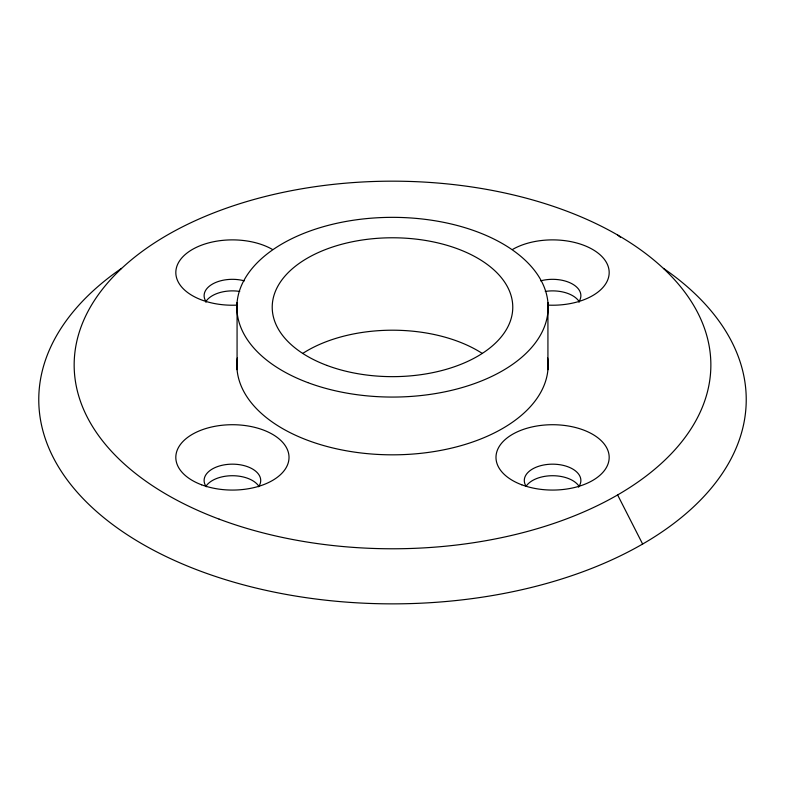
<?xml version="1.0" encoding="UTF-8"?>
<svg xmlns="http://www.w3.org/2000/svg" width="785" height="785" viewBox="0 0 785 785"><rect width="100%" height="100%" fill="white"/><g stroke="black" fill="none" stroke-linecap="round" stroke-linejoin="round"><path stroke-width="1.18" d="M617.618 235L620.395 237.247M617.618 494.942L642.63 544.044M547.93 302.51L547.93 369.676M237.07 302.51L237.07 369.676M663.482 268.362A353.731 204.228 0 0 1 635.242 548.185A353.731 204.228 0 0 1 149.758 548.185A353.731 204.228 0 0 1 121.518 268.362M237.335 305.1A56.598 32.676 0 0 1 179.235 261.376A56.598 32.676 0 0 1 272.434 249.444M512.566 249.444A56.598 32.676 0 0 1 605.765 261.376A56.598 32.676 0 0 1 547.665 305.1M547.665 357.921A155.646 89.863 0 0 1 392.5 454.829A155.646 89.863 0 0 1 237.335 357.921M206.269 486.759A28.299 16.338 0 0 1 232.419 464.161A28.299 16.338 0 0 1 258.559 486.759M206.269 301.911A28.299 16.338 0 0 1 212.853 283.856A28.299 16.338 0 0 1 244.38 280.853M525.911 485.954A28.299 16.338 0 0 1 553.69 464.18A28.299 16.338 0 0 1 578.437 487.142M540.62 280.853A28.299 16.338 0 0 1 572.147 283.856A28.299 16.338 0 0 1 578.731 301.911M545.261 291.431A28.299 16.338 0 0 1 579.379 301.96M205.621 301.96A28.299 16.338 0 0 1 239.739 291.431M206.269 485.807A28.299 16.338 0 0 1 232.419 475.72A28.299 16.338 0 0 1 258.559 485.807M526.156 486.2A28.299 16.338 0 0 1 552.944 475.72A28.299 16.338 0 0 1 579.261 486.602M302.657 353.476A120.272 69.433 0 0 1 482.343 353.476M219.103 519.12A318.357 183.808 0 0 0 710.425 374.592A318.357 183.808 0 0 0 247.972 201.205A318.357 183.808 0 0 0 219.103 519.12M201.588 484.796A56.598 32.676 0 0 0 288.939 459.107A56.598 32.676 0 0 0 206.72 428.276A56.598 32.676 0 0 0 201.588 484.796M521.76 484.796A56.598 32.676 0 0 0 609.101 459.107A56.598 32.676 0 0 0 526.892 428.276A56.598 32.676 0 0 0 521.76 484.796M307.73 382.57A155.646 89.863 0 0 0 547.93 311.91A155.646 89.863 0 0 0 321.84 227.14A155.646 89.863 0 0 0 307.73 382.57M326.992 365.447A120.272 69.433 0 0 0 512.605 310.84A120.272 69.433 0 0 0 337.903 245.342A120.272 69.433 0 0 0 326.992 365.447"/></g></svg>
